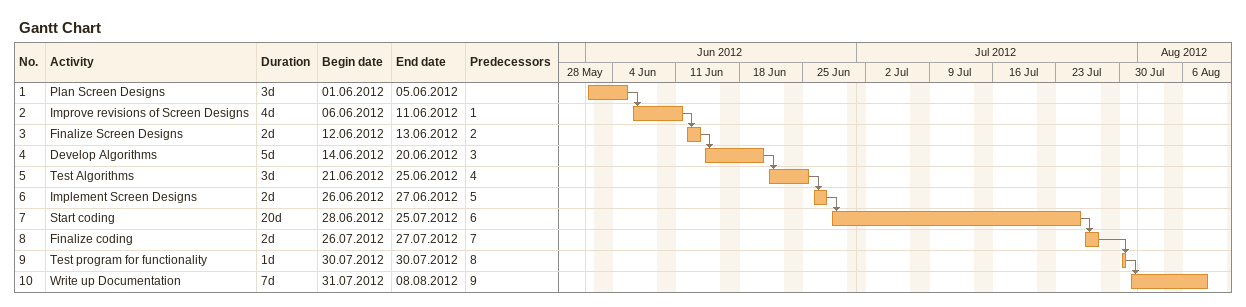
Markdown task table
Gantt Chart

| ID | Task | Duration | Start | Finish | Predecessors |
|---|---|---|---|---|---|
| 1 | Plan Screen Designs | 3d | 2012-06-01 | 2012-06-05 |  |
| 2 | Improve revisions of Screen Designs | 4d | 2012-06-06 | 2012-06-11 | 1 |
| 3 | Finalize Screen Designs | 2d | 2012-06-12 | 2012-06-13 | 2 |
| 4 | Develop Algorithms | 5d | 2012-06-14 | 2012-06-20 | 3 |
| 5 | Test Algorithms | 3d | 2012-06-21 | 2012-06-25 | 4 |
| 6 | Implement Screen Designs | 2d | 2012-06-26 | 2012-06-27 | 5 |
| 7 | Start coding | 20d | 2012-06-28 | 2012-07-25 | 6 |
| 8 | Finalize coding | 2d | 2012-07-26 | 2012-07-27 | 7 |
| 9 | Test program for functionality | 1d | 2012-07-30 | 2012-07-30 | 8 |
| 10 | Write up Documentation | 7d | 2012-07-31 | 2012-08-08 | 9 |
